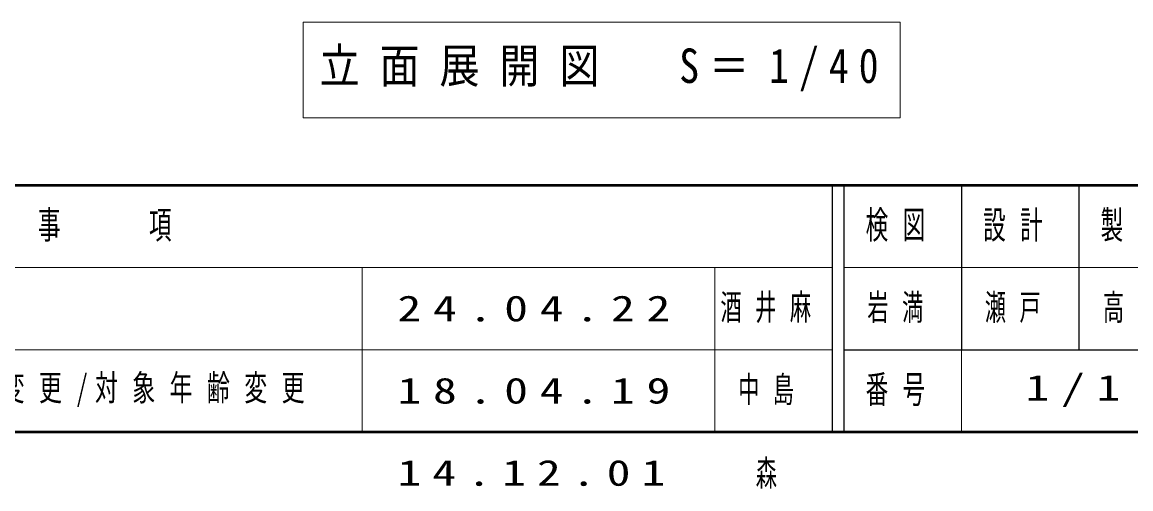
# Model space of a CAD drawing. Units: millimetres on the paper. Extents: x -385 to 0, y -5 to 267.
# Drawn here: x -312.4 to -218.1, y -4.8 to 34.9 of the extents above; entities that cross this region are included whole.
import ezdxf
from ezdxf.enums import TextEntityAlignment as Align

# ---------------------------------------------------------------- set-up
doc = ezdxf.new("R2010")
doc.units = ezdxf.units.MM
doc.layers.add('LY_1', color=7, linetype='Continuous', lineweight=13)
doc.styles.add('ＭＳ ゴシック', font='')
doc.styles.get('ＭＳ ゴシック').set_extended_font_data('MS Gothic')

msp = doc.modelspace()

# ---------------------------------------------------------------- linework, layer by layer
at = {"layer": 'LY_1'}
for p, q in [((-288.522, 34.889), (-288.522, 26.756)), ((-237.722, 34.889), (-288.522, 34.889)), ((-237.722, 26.756), (-237.722, 34.889)), ((-288.522, 26.756), (-237.722, 26.756)), ((-385, 14), (-243.5, 14)), ((-283.5, 14), (-283.5, 0)), ((-253.5, 14), (-253.5, 0)), ((-242.5, 14), (-187.5, 14)), ((-385, 7), (-243.5, 7)), ((-232.5, 7), (-232.5, 0))]:
    msp.add_line(p, q, dxfattribs=at)
at = {"layer": 'LY_1', "lineweight": 50}
for p, q in [((-385, 21), (0, 21)), ((-385, 0), (0, 0))]:
    msp.add_line(p, q, dxfattribs=at)
at = {"layer": 'LY_1', "lineweight": 25}
for p, q in [((-243.5, 21), (-243.5, 0)), ((-242.5, 21), (-242.5, 0)), ((-232.5, 21), (-232.5, 7)), ((-222.5, 21), (-222.5, 7)), ((-242.5, 7), (0, 7))]:
    msp.add_line(p, q, dxfattribs=at)

# ---------------------------------------------------------------- texts
at = {"layer": 'LY_1', "style": 'ＭＳ ゴシック', "width": 0.6}
msp.add_text('森', height=2.199, dxfattribs=at).set_placement((-250, -3.5), align=Align.MIDDLE_LEFT)
at = {"layer": 'LY_1', "style": 'ＭＳ ゴシック'}
for s, insert, char_height, attachment_point in [('\\T1.5;\\W0.85;立面展開図\u3000S＝1/40', (-287.122, 30.823), 2.933, 4), ('\\T1.64;\\W0.6;改\u3000\u3000訂\u3000\u3000事\u3000\u3000項', (-314.25, 17.5), 2.346, 5), ('\\T1.64;\\W0.6;検図', (-237.5, 17.5), 2.346, 5), ('\\T1.64;\\W0.6;設計', (-227.5, 17.5), 2.346, 5), ('\\T1.64;\\W0.6;製図', (-217.5, 17.5), 2.346, 5), ('\\T1.5;\\W1.35;24.04.22', (-280.5, 10.5), 2.199, 4), ('\\T1.64;\\W0.6;酒井麻', (-253, 10.5), 2.199, 4), ('\\T1.64;\\W0.6;岩満', (-240.5, 10.5), 2.199, 4), ('\\T1.64;\\W0.6;瀬戸', (-230.5, 10.5), 2.199, 4), ('\\T1.64;\\W0.6;高橋', (-217.5, 10.5), 2.199, 5), ('\\T1.63;\\W0.65;隙間問題によるガセット形状とポストピッチ変更/対象年齢変更', (-377.75, 3.5), 2.199, 4), ('\\T1.64;\\W0.6;中島', (-251.5, 3.5), 2.199, 4), ('\\T1.64;\\W0.6;番号', (-237.5, 3.5), 2.346, 5), ('\\T1.5;\\W1.35;1/1', (-222.5, 3.5), 2.199, 5), ('\\T1.5;\\W1.35;18.04.19', (-280.5, 3.5), 2.199, 4), ('\\T1.47;\\W1.35;14.12.01', (-280.5, -3.5), 2.199, 4)]:
    msp.add_mtext(s, dxfattribs=dict(at, insert=insert, char_height=char_height, attachment_point=attachment_point))

doc.saveas('drawing.dxf')
